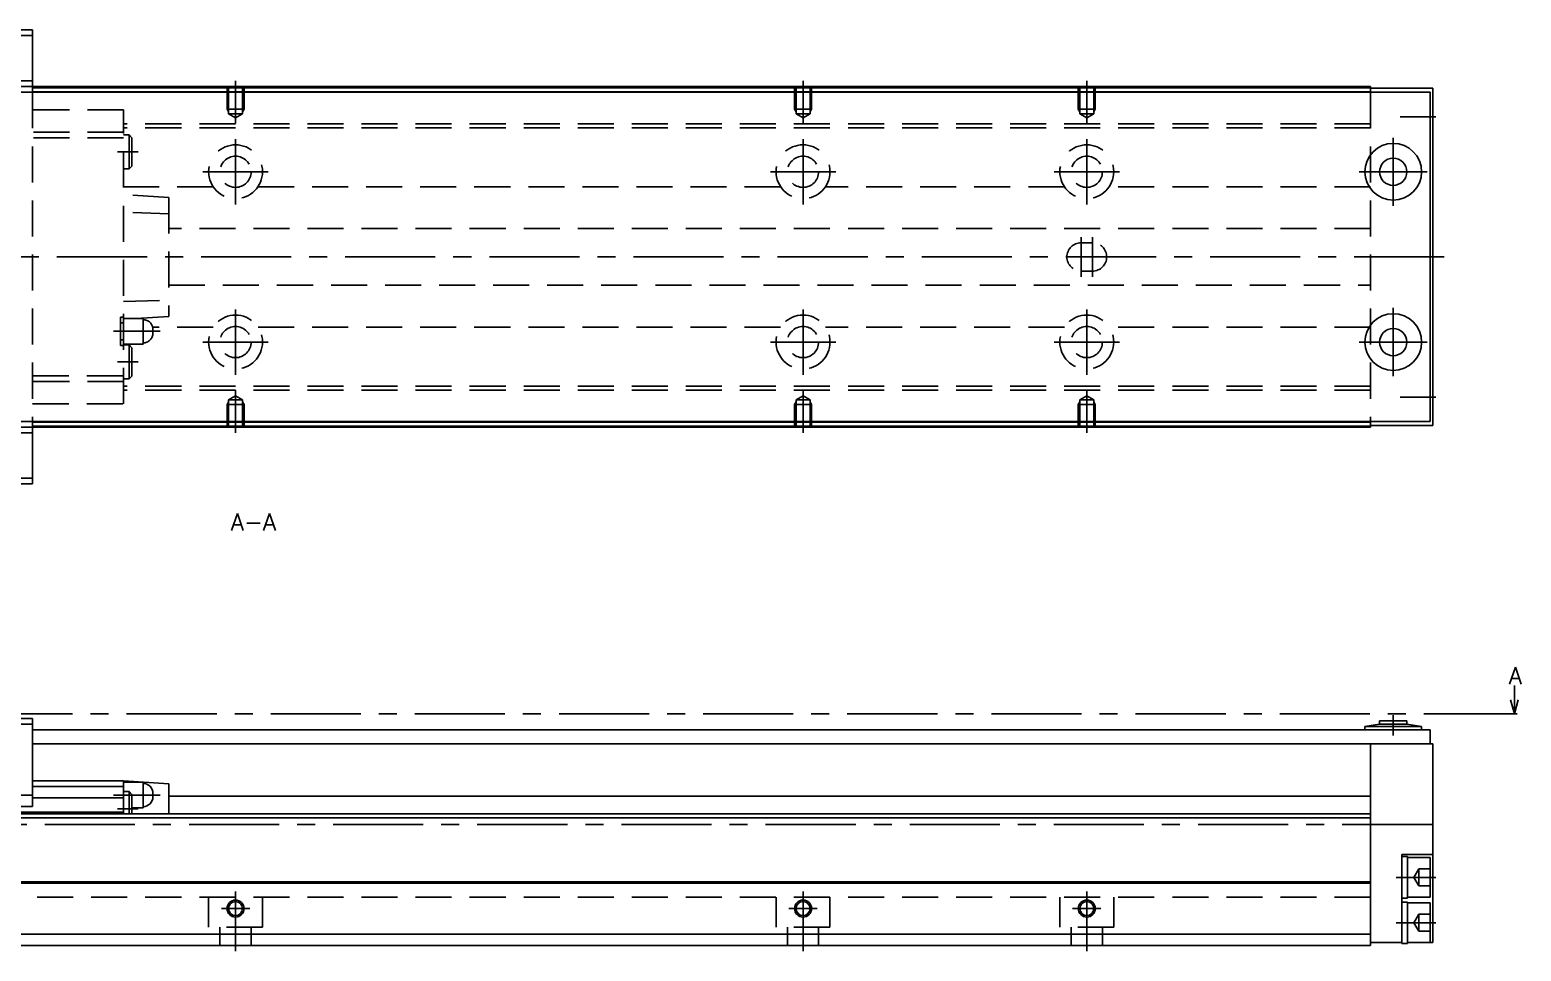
# Model space of a CAD drawing. Extents: x -2 to 671, y -8 to 279.
# Drawn here: x 408.5 to 671.3, y 9 to 171.3 of the extents above; entities that cross this region are included whole.
import ezdxf

# ---------------------------------------------------------------- set-up
doc = ezdxf.new("R2010")
doc.units = 0
doc.header["$LTSCALE"] = 0.5
doc.linetypes.add('CENTER', pattern=[50.8, 31.75, -6.35, 6.35, -6.35])
doc.linetypes.add('DASHED', pattern=[19.05, 12.7, -6.35])
for name, color, linetype in [('MSM_CENTER', 1, 'CENTER'), ('MSM_CONTINUOUS', 7, 'CONTINUOUS'), ('MSM_DASHED', 4, 'DASHED'), ('MSM_NARROW', 5, 'CONTINUOUS'), ('MSM_PART_NUMBER', 7, 'CONTINUOUS')]:
    doc.layers.add(name, color=color, linetype=linetype)
doc.styles.get("Standard").update_dxf_attribs({"font": 'txt.shx', "height": 3, "bigfont": 'bigfont.shx'})

msp = doc.modelspace()

# ---------------------------------------------------------------- linework, layer by layer
at = {"layer": 'MSM_CENTER'}
for p, q in [((444.76, 162.3), (444.76, 154.79)), ((544.76, 162.3), (544.76, 154.79)), ((594.76, 162.3), (594.76, 154.79)), ((650.01, 156), (656.26, 156)), ((423.94, 149.8), (427.59, 149.8)), ((444.76, 152.05), (444.76, 140.55)), ((544.76, 152.05), (544.76, 140.55)), ((594.76, 152.05), (594.76, 140.55)), ((648.76, 140.3), (648.76, 152.3)), ((439.01, 146.3), (450.51, 146.3)), ((539.01, 146.3), (550.51, 146.3)), ((589.01, 146.3), (600.51, 146.3)), ((642.76, 146.3), (654.76, 146.3)), ((593.76, 127.8), (593.76, 134.8)), ((595.76, 127.8), (595.76, 134.8)), ((657.76, 131.3), (256.26, 131.3)), ((444.76, 110.55), (444.76, 122.05)), ((544.76, 110.55), (544.76, 122.05)), ((594.76, 110.55), (594.76, 122.05)), ((648.76, 110.3), (648.76, 122.3)), ((423.23, 118.2), (431.5, 118.2)), ((439.01, 116.3), (450.51, 116.3)), ((539.01, 116.3), (550.51, 116.3)), ((589.01, 116.3), (600.51, 116.3)), ((642.76, 116.3), (654.76, 116.3)), ((423.94, 112.8), (427.59, 112.8)), ((444.76, 100.3), (444.76, 107.81)), ((544.76, 100.3), (544.76, 107.81)), ((594.76, 100.3), (594.76, 107.81)), ((650.01, 106.6), (656.26, 106.6)), ((247.76, 50.8), (670.12, 50.8)), ((648.76, 50.6), (648.76, 47)), ((423.23, 36.5), (431.5, 36.5)), ((423.94, 34.1), (427.59, 34.1)), ((258.76, 31.3), (657.76, 31.3)), ((656.26, 22), (649.26, 22)), ((444.76, 19.5), (444.76, 9)), ((544.76, 19.5), (544.76, 9)), ((594.76, 19.5), (594.76, 9)), ((442.26, 16.5), (447.26, 16.5)), ((542.26, 16.5), (547.26, 16.5)), ((592.26, 16.5), (597.26, 16.5)), ((656.26, 14), (649.26, 14))]:
    msp.add_line(p, q, dxfattribs=at)
at = {"layer": 'MSM_CONTINUOUS'}
for p, q in [((380.51, 171.3), (409.01, 171.3)), ((409.01, 160.3), (409.01, 171.3)), ((380.51, 170.3), (409.01, 170.3)), ((644.76, 161.3), (294.76, 161.3)), ((380.51, 162.3), (409.01, 162.3)), ((644.76, 161.1), (409.01, 161.1)), ((644.76, 160.4), (409.01, 160.4)), ((644.76, 161.3), (644.76, 160.3)), ((655.76, 161), (644.76, 161)), ((655.76, 161), (655.76, 101.6)), ((655.26, 160.3), (283.26, 160.3)), ((655.26, 102.3), (655.26, 160.3)), ((655.26, 102.3), (283.26, 102.3)), ((644.76, 101.3), (294.76, 101.3)), ((380.51, 100.3), (409.01, 100.3)), ((409.01, 102.3), (409.01, 91.3)), ((644.76, 102.2), (409.01, 102.2)), ((644.76, 101.5), (409.01, 101.5)), ((644.76, 102.3), (644.76, 101.3)), ((655.76, 101.6), (644.76, 101.6)), ((380.51, 92.3), (409.01, 92.3)), ((380.51, 91.3), (409.01, 91.3)), ((670.12, 50.8), (670.12, 55.8)), ((670.12, 50.8), (669.45, 53.3)), ((670.79, 53.3), (670.12, 50.8)), ((380.51, 50), (409.01, 50)), ((409.01, 34.5), (409.01, 50)), ((670.62, 50.8), (669.62, 50.8)), ((380.51, 49), (409.01, 49)), ((655.26, 48), (409.01, 48)), ((646.36, 49), (643.76, 48.6)), ((643.76, 48.6), (643.76, 48)), ((653.76, 48.6), (643.76, 48.6)), ((646.36, 49.6), (646.36, 49)), ((651.16, 49.6), (646.36, 49.6)), ((651.16, 49), (646.36, 49)), ((651.16, 49), (651.16, 49.6)), ((653.76, 48.6), (651.16, 49)), ((653.76, 48), (653.76, 48.6)), ((655.26, 45.5), (655.26, 48)), ((655.76, 45.5), (409.01, 45.5)), ((644.76, 45.5), (644.76, 10)), ((655.76, 45.5), (655.76, 10.5)), ((409.01, 39), (425.01, 39)), ((409.01, 38), (425.01, 38)), ((425.01, 39), (433.01, 38.5)), ((425.01, 39), (425.01, 33.2)), ((428.46, 38.75), (425.01, 38.75)), ((426.01, 37.1), (425.01, 37.1)), ((426.51, 36.6), (426.01, 37.1)), ((426.01, 37.1), (426.01, 33.2)), ((428.46, 38.75), (428.46, 34.25)), ((430.21, 36.8), (430.21, 36.2)), ((433.01, 38.5), (433.01, 33.2)), ((380.51, 36.5), (409.01, 36.5)), ((380.51, 34.5), (409.01, 34.5)), ((409.01, 36), (425.01, 36)), ((426.51, 36.6), (426.51, 33.2)), ((426.51, 34.25), (428.46, 34.25)), ((433.01, 36.3), (644.76, 36.3)), ((644.76, 33.2), (294.76, 33.2)), ((644.76, 32.5), (294.76, 32.5)), ((364.51, 33.5), (425.01, 33.5)), ((655.76, 26), (650.26, 26)), ((650.26, 26), (650.26, 10.35)), ((651.26, 25.65), (650.26, 25.65)), ((651.26, 25.65), (651.26, 18.35)), ((655.26, 25.5), (651.26, 25.5)), ((655.26, 25.5), (655.26, 18.5)), ((644.76, 21.2), (294.76, 21.2)), ((644.76, 21), (294.76, 21)), ((651.26, 18.5), (655.26, 18.5)), ((650.26, 18.35), (651.26, 18.35)), ((651.26, 17.65), (650.26, 17.65)), ((651.26, 17.65), (651.26, 10.35)), ((655.26, 17.5), (651.26, 17.5)), ((655.26, 17.5), (655.26, 10.5)), ((644.76, 12), (285.26, 12)), ((644.76, 10), (294.76, 10)), ((650.26, 10.5), (644.76, 10.5)), ((650.26, 10.35), (651.26, 10.35)), ((651.26, 10.5), (655.76, 10.5))]:
    msp.add_line(p, q, dxfattribs=at)
for centre, radius in [((648.76, 146.3), 5), ((648.76, 146.3), 2.4), ((648.76, 116.3), 5), ((648.76, 116.3), 2.4), ((444.76, 16.5), 1.23), ((544.76, 16.5), 1.23), ((594.76, 16.5), 1.23)]:
    msp.add_circle(centre, radius, dxfattribs=at)
for centre, start, end in [((428.46, 36.8), 0, 90), ((428.46, 36.2), 270, 0)]:
    msp.add_arc(centre, 1.75, start, end, dxfattribs=at)
at = {"layer": 'MSM_DASHED'}
for p, q in [((443.26, 161.3), (443.26, 157.3)), ((443.53, 156.5), (443.53, 161.3)), ((445.99, 161.3), (445.99, 156.5)), ((446.26, 161.3), (446.26, 157.3)), ((543.26, 161.3), (543.26, 157.3)), ((543.53, 156.5), (543.53, 161.3)), ((545.99, 161.3), (545.99, 156.5)), ((546.26, 161.3), (546.26, 157.3)), ((593.26, 161.3), (593.26, 157.3)), ((593.53, 156.5), (593.53, 161.3)), ((595.99, 161.3), (595.99, 156.5)), ((596.26, 161.3), (596.26, 157.3)), ((409.01, 160.3), (409.01, 102.3)), ((644.76, 160.3), (644.76, 102.3)), ((425.01, 157.2), (409.01, 157.2)), ((425.01, 105.4), (425.01, 157.2)), ((443.53, 156.83), (443.26, 157.3)), ((443.26, 157.3), (446.26, 157.3)), ((443.53, 156.5), (445.99, 156.5)), ((444.76, 155.79), (443.53, 156.5)), ((445.99, 156.5), (444.76, 155.79)), ((445.99, 156.83), (446.26, 157.3)), ((543.53, 156.83), (543.26, 157.3)), ((543.26, 157.3), (546.26, 157.3)), ((543.53, 156.5), (545.99, 156.5)), ((544.76, 155.79), (543.53, 156.5)), ((545.99, 156.5), (544.76, 155.79)), ((545.99, 156.83), (546.26, 157.3)), ((593.53, 156.83), (593.26, 157.3)), ((593.26, 157.3), (596.26, 157.3)), ((593.53, 156.5), (595.99, 156.5)), ((594.76, 155.79), (593.53, 156.5)), ((595.99, 156.5), (594.76, 155.79)), ((595.99, 156.83), (596.26, 157.3)), ((425.01, 153.25), (409.01, 153.25)), ((644.76, 154.75), (425.01, 154.75)), ((644.76, 154.05), (425.01, 154.05)), ((426.01, 152.8), (425.01, 152.8)), ((426.51, 152.3), (426.01, 152.8)), ((426.01, 152.8), (426.01, 146.8)), ((425.01, 152.25), (409.01, 152.25)), ((426.51, 152.3), (426.51, 147.3)), ((426.01, 146.8), (426.51, 147.3)), ((425.01, 146.8), (426.01, 146.8)), ((440.81, 143.66), (425.01, 143.66)), ((433.01, 141.77), (425.01, 142.3)), ((540.81, 143.66), (448.71, 143.66)), ((590.81, 143.66), (548.71, 143.66)), ((644.76, 143.66), (598.71, 143.66)), ((433.01, 141.77), (433.01, 120.83)), ((433.01, 138.9), (425.01, 139.16)), ((644.76, 136.3), (433.01, 136.3)), ((595.76, 133.8), (593.76, 133.8)), ((593.76, 128.8), (595.76, 128.8)), ((433.01, 126.3), (644.76, 126.3)), ((425.01, 123.44), (433.01, 123.7)), ((424.51, 120.7), (425.01, 120.7)), ((424.51, 115.7), (424.51, 120.7)), ((425.01, 119.7), (424.51, 119.7)), ((428.46, 120.45), (425.01, 120.45)), ((427.27, 120.45), (433.01, 120.83)), ((428.46, 120.45), (428.46, 115.95)), ((440.81, 118.94), (430.15, 118.94)), ((430.21, 118.5), (430.21, 117.9)), ((540.81, 118.94), (448.71, 118.94)), ((590.81, 118.94), (548.71, 118.94)), ((644.76, 118.94), (598.71, 118.94)), ((424.51, 116.7), (425.01, 116.7)), ((424.51, 115.7), (425.01, 115.7)), ((425.01, 115.95), (428.46, 115.95)), ((426.01, 115.8), (425.01, 115.8)), ((426.01, 115.8), (426.01, 109.8)), ((426.51, 115.3), (426.01, 115.8)), ((426.51, 115.3), (426.51, 110.3)), ((409.01, 110.35), (425.01, 110.35)), ((425.01, 109.35), (409.01, 109.35)), ((425.01, 109.8), (426.01, 109.8)), ((644.76, 108.55), (425.01, 108.55)), ((644.76, 107.85), (425.01, 107.85)), ((426.01, 109.8), (426.51, 110.3)), ((409.01, 105.4), (425.01, 105.4)), ((443.53, 105.77), (443.26, 105.3)), ((443.26, 101.3), (443.26, 105.3)), ((443.26, 105.3), (446.26, 105.3)), ((444.76, 106.81), (443.53, 106.1)), ((443.53, 106.1), (443.53, 101.3)), ((443.53, 106.1), (445.99, 106.1)), ((445.99, 106.1), (444.76, 106.81)), ((445.99, 101.3), (445.99, 106.1)), ((445.99, 105.77), (446.26, 105.3)), ((446.26, 101.3), (446.26, 105.3)), ((543.53, 105.77), (543.26, 105.3)), ((543.26, 101.3), (543.26, 105.3)), ((543.26, 105.3), (546.26, 105.3)), ((544.76, 106.81), (543.53, 106.1)), ((543.53, 106.1), (543.53, 101.3)), ((543.53, 106.1), (545.99, 106.1)), ((545.99, 106.1), (544.76, 106.81)), ((545.99, 101.3), (545.99, 106.1)), ((545.99, 105.77), (546.26, 105.3)), ((546.26, 101.3), (546.26, 105.3)), ((593.53, 105.77), (593.26, 105.3)), ((593.26, 101.3), (593.26, 105.3)), ((593.26, 105.3), (596.26, 105.3)), ((594.76, 106.81), (593.53, 106.1)), ((593.53, 106.1), (593.53, 101.3)), ((593.53, 106.1), (595.99, 106.1)), ((595.99, 106.1), (594.76, 106.81)), ((595.99, 101.3), (595.99, 106.1)), ((595.99, 105.77), (596.26, 105.3)), ((596.26, 101.3), (596.26, 105.3)), ((653.26, 23.5), (652.4, 22)), ((653.26, 20.5), (652.4, 22)), ((653.26, 20.5), (653.26, 23.5)), ((653.26, 23.5), (655.26, 23.5)), ((653.26, 22), (655.26, 22)), ((644.76, 18.5), (294.76, 18.5)), ((440.01, 18.5), (440.01, 13.2)), ((449.51, 13.2), (449.51, 18.5)), ((540.01, 18.5), (540.01, 13.2)), ((549.51, 13.2), (549.51, 18.5)), ((590.01, 18.5), (590.01, 13.2)), ((599.51, 13.2), (599.51, 18.5)), ((653.26, 20.5), (655.26, 20.5)), ((449.51, 13.2), (440.01, 13.2)), ((442.01, 13.2), (442.01, 10)), ((447.51, 10), (447.51, 13.2)), ((549.51, 13.2), (540.01, 13.2)), ((542.01, 13.2), (542.01, 10)), ((547.51, 10), (547.51, 13.2)), ((599.51, 13.2), (590.01, 13.2)), ((592.01, 13.2), (592.01, 10)), ((597.51, 10), (597.51, 13.2)), ((653.26, 15.5), (652.4, 14)), ((653.26, 12.5), (652.4, 14)), ((653.26, 12.5), (653.26, 15.5)), ((653.26, 15.5), (655.26, 15.5)), ((653.26, 14), (655.26, 14)), ((653.26, 12.5), (655.26, 12.5))]:
    msp.add_line(p, q, dxfattribs=at)
for centre, radius in [((444.76, 146.3), 4.75), ((544.76, 146.3), 4.75), ((594.76, 146.3), 4.75), ((444.76, 146.3), 2.75), ((544.76, 146.3), 2.75), ((594.76, 146.3), 2.75), ((444.76, 116.3), 4.75), ((544.76, 116.3), 4.75), ((594.76, 116.3), 4.75), ((444.76, 116.3), 2.75), ((544.76, 116.3), 2.75), ((594.76, 116.3), 2.75)]:
    msp.add_circle(centre, radius, dxfattribs=at)
for centre, radius, start, end in [((593.76, 131.3), 2.5, 90, 270), ((595.76, 131.3), 2.5, 270, 90), ((428.46, 118.5), 1.75, 0, 90), ((428.46, 117.9), 1.75, 270, 0)]:
    msp.add_arc(centre, radius, start, end, dxfattribs=at)
at = {"layer": 'MSM_NARROW'}
for centre in [(444.76, 16.5), (544.76, 16.5), (594.76, 16.5)]:
    msp.add_circle(centre, 1.5, dxfattribs=at)

# ---------------------------------------------------------------- texts
at = {"layer": 'MSM_PART_NUMBER'}
for s, p in [('A-A', (443.93, 83.1)), ('A', (669.12, 56.05))]:
    msp.add_text(s, height=3, dxfattribs=at).set_placement(p)

doc.saveas('drawing.dxf')
